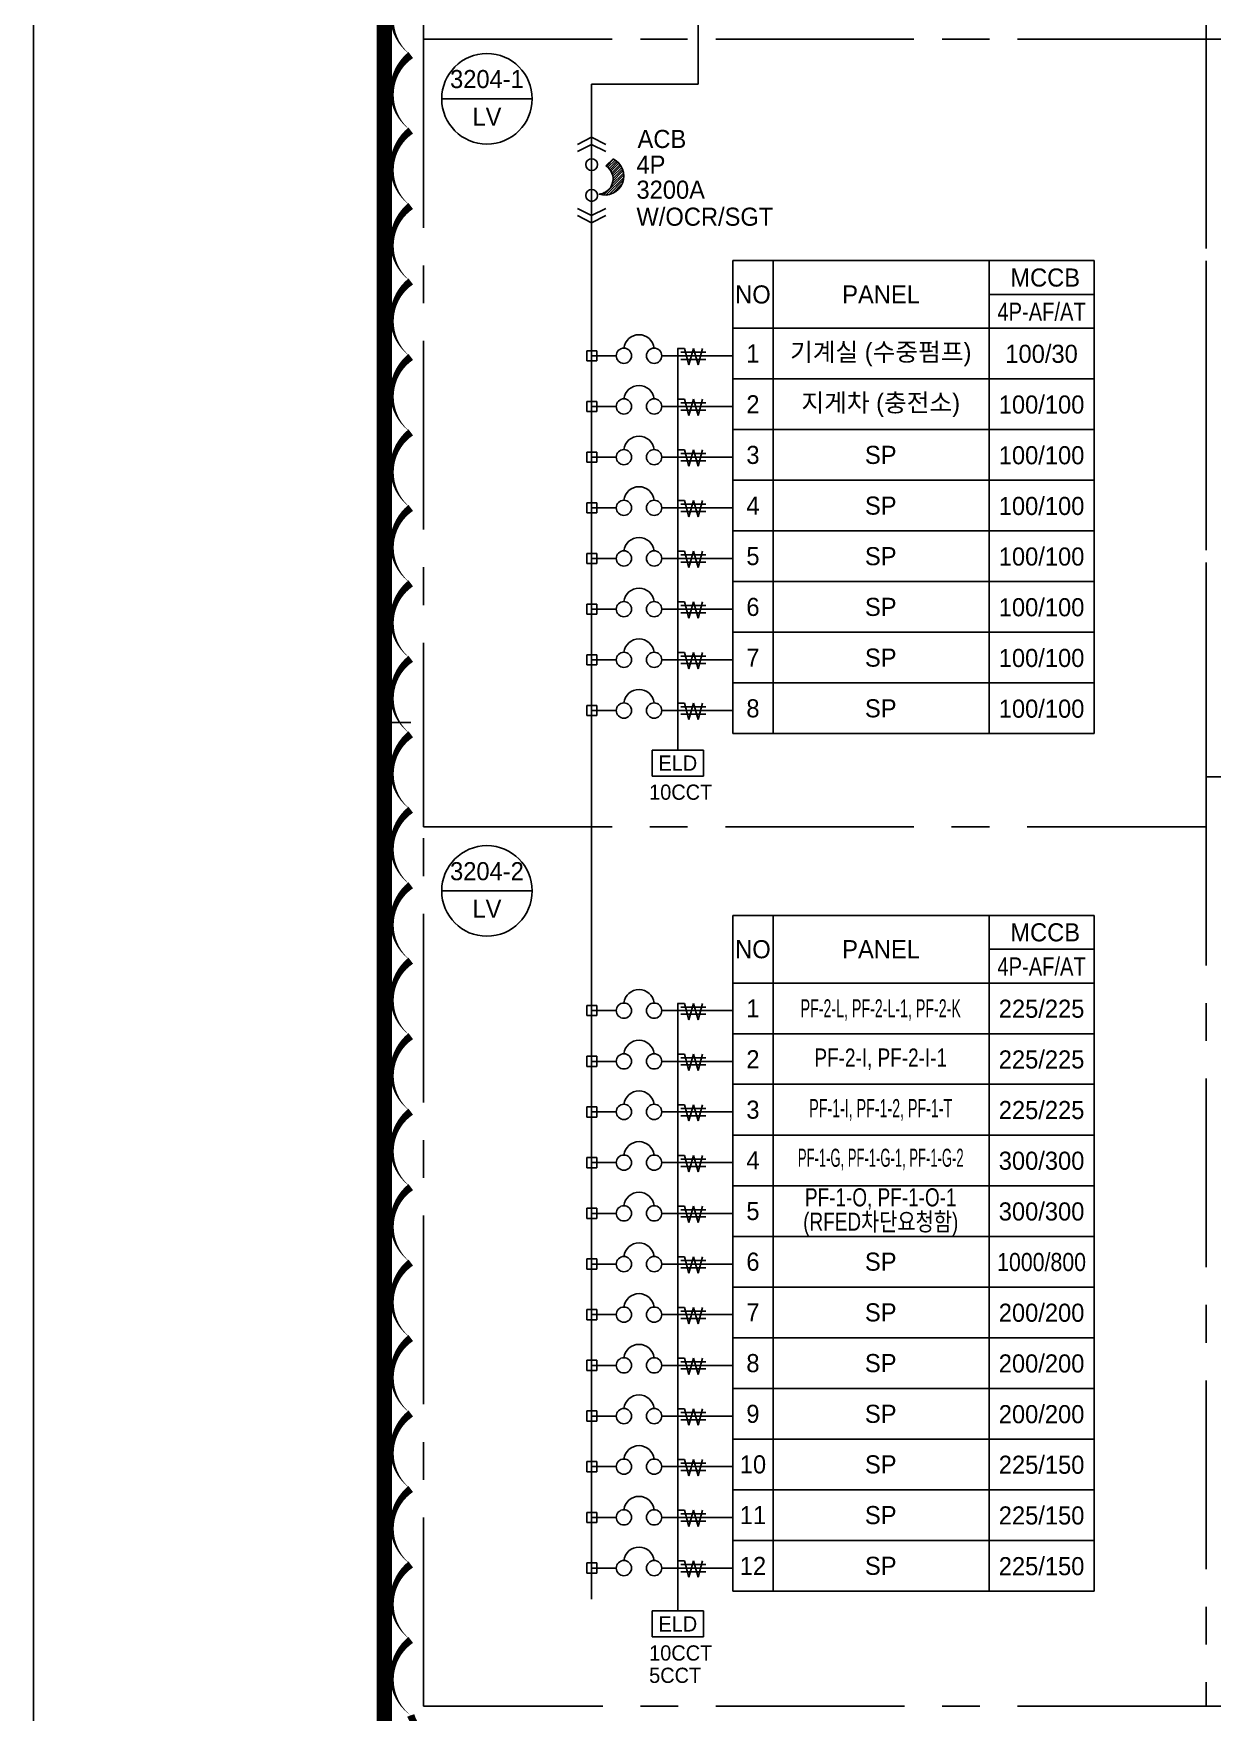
# Model space of a CAD drawing. Header units: millimetres. Extents: x 0 to 252300, y -45585 to -15885.
# Drawn here: x 126150 to 133963, y -37294 to -26172 of the extents above; entities that cross this region are included whole.
import ezdxf
from ezdxf.enums import TextEntityAlignment as Align

# ---------------------------------------------------------------- set-up
doc = ezdxf.new("R2010")
doc.units = ezdxf.units.MM
doc.header["$LTSCALE"] = 1000
doc.linetypes.add('CEN', pattern=[62, 60, -1, 0, -1])
doc.linetypes.add('CENTER', pattern=[2, 1.25, -0.25, 0.25, -0.25])
for name, color, linetype in [('150', 6, 'Continuous'), ('50', 3, 'Continuous'), ('ABC', 1, 'Continuous'), ('BUS', 6, 'Continuous'), ('LAR', 1, 'Continuous'), ('line', 9, 'Continuous'), ('LINE3', 1, 'CENTER'), ('SYM', 3, 'Continuous'), ('TEXT', 3, 'Continuous'), ('XR-SHEET-SHT', 5, 'Continuous'), ('XREF', 7, 'CEN')]:
    doc.layers.add(name, color=color, linetype=linetype)
doc.layers.add('XR-SHEET-TEMP', color=171, linetype='Continuous', plot=False)
doc.styles.add('돋움', font='')
doc.styles.get('돋움').set_extended_font_data('Dotum')

# ---------------------------------------------------------------- blocks, each defined once
blk = doc.blocks.new('XR-FORM-EE', base_point=(461, 408))
at = {"layer": 'XR-SHEET-SHT', "color": 5}
blk.add_lwpolyline([(0, 118800), (168200, 118800), (168200, 0), (0, 0)], close=True, dxfattribs=at)
at = {"layer": 'XR-SHEET-SHT', "color": 5, "const_width": 400}
blk.add_lwpolyline([(9300, 114600), (163900, 114600), (163900, 4200), (9300, 4200)], close=True, dxfattribs=at)
at = {"layer": 'XR-SHEET-TEMP'}
blk.add_line((9300, 59400), (10000, 59400), dxfattribs=at)

msp = doc.modelspace()

# ---------------------------------------------------------------- linework, layer by layer
at = {"color": 6}
for p, q in [((129949, -27050), (129996, -27002)), ((129957, -27057), (130006, -27008)), ((129965, -27065), (130015, -27015)), ((129971, -27074), (130023, -27022)), ((129931, -27239), (130060, -27110)), ((129947, -27238), (130059, -27127)), ((129977, -27083), (130030, -27030)), ((129979, -27175), (130059, -27096)), ((129982, -27094), (130037, -27039)), ((129986, -27106), (130043, -27049)), ((129987, -27152), (130056, -27082)), ((129988, -27119), (130048, -27059)), ((129989, -27134), (130053, -27070)), ((129903, -27236), (129907, -27232)), ((129916, -27238), (129931, -27224)), ((129967, -27235), (130055, -27146)), ((129993, -27224), (130045, -27172)), ((129884, -28273), (129817, -28273)), ((129817, -28273), (129817, -28340)), ((129817, -28340), (129884, -28340)), ((130013, -28306), (129849, -28306)), ((129884, -28340), (129884, -28273)), ((130314, -28306), (130784, -28306)), ((129884, -28609), (129817, -28609)), ((129817, -28609), (129817, -28676)), ((129817, -28676), (129884, -28676)), ((130013, -28642), (129849, -28642)), ((129884, -28676), (129884, -28609)), ((130314, -28642), (130784, -28642)), ((129884, -28944), (129817, -28944)), ((129817, -28944), (129817, -29012)), ((129817, -29012), (129884, -29012)), ((130013, -28978), (129849, -28978)), ((129884, -29012), (129884, -28944)), ((130314, -28978), (130784, -28978)), ((129884, -29280), (129817, -29280)), ((129817, -29280), (129817, -29347)), ((129817, -29347), (129884, -29347)), ((130013, -29314), (129849, -29314)), ((129884, -29347), (129884, -29280)), ((130314, -29314), (130784, -29314)), ((129884, -29616), (129817, -29616)), ((129817, -29616), (129817, -29683)), ((129817, -29683), (129884, -29683)), ((130013, -29649), (129849, -29649)), ((129884, -29683), (129884, -29616)), ((130314, -29649), (130784, -29649)), ((129884, -29951), (129817, -29951)), ((129817, -29951), (129817, -30019)), ((129817, -30019), (129884, -30019)), ((130013, -29985), (129849, -29985)), ((129884, -30019), (129884, -29951)), ((130314, -29985), (130784, -29985)), ((129884, -30287), (129817, -30287)), ((129817, -30287), (129817, -30355)), ((129817, -30355), (129884, -30355)), ((130013, -30321), (129849, -30321)), ((129884, -30355), (129884, -30287)), ((130314, -30321), (130784, -30321)), ((129884, -30623), (129817, -30623)), ((129817, -30623), (129817, -30690)), ((129817, -30690), (129884, -30690)), ((130013, -30657), (129849, -30657)), ((129884, -30690), (129884, -30623)), ((130314, -30657), (130784, -30657)), ((129884, -32611), (129817, -32611)), ((129817, -32611), (129817, -32678)), ((129817, -32678), (129884, -32678)), ((130013, -32645), (129849, -32645)), ((129884, -32678), (129884, -32611)), ((130314, -32645), (130784, -32645)), ((129884, -32947), (129817, -32947)), ((129817, -32947), (129817, -33014)), ((129817, -33014), (129884, -33014)), ((130013, -32981), (129849, -32981)), ((129884, -33014), (129884, -32947)), ((130314, -32981), (130784, -32981)), ((129884, -33283), (129817, -33283)), ((129817, -33283), (129817, -33350)), ((129817, -33350), (129884, -33350)), ((130013, -33316), (129849, -33316)), ((129884, -33350), (129884, -33283)), ((130314, -33316), (130784, -33316)), ((129884, -33618), (129817, -33618)), ((129817, -33618), (129817, -33686)), ((129817, -33686), (129884, -33686)), ((130013, -33652), (129849, -33652)), ((129884, -33686), (129884, -33618)), ((130314, -33652), (130784, -33652)), ((129884, -33954), (129817, -33954)), ((129817, -33954), (129817, -34021)), ((129817, -34021), (129884, -34021)), ((130013, -33988), (129849, -33988)), ((129884, -34021), (129884, -33954)), ((130314, -33988), (130784, -33988)), ((129884, -34290), (129817, -34290)), ((129817, -34290), (129817, -34357)), ((129817, -34357), (129884, -34357)), ((130013, -34324), (129849, -34324)), ((129884, -34357), (129884, -34290)), ((130314, -34324), (130784, -34324)), ((129884, -34626), (129817, -34626)), ((129817, -34626), (129817, -34693)), ((129817, -34693), (129884, -34693)), ((130013, -34659), (129849, -34659)), ((129884, -34693), (129884, -34626)), ((130314, -34659), (130784, -34659)), ((129884, -34961), (129817, -34961)), ((129817, -34961), (129817, -35029)), ((129817, -35029), (129884, -35029)), ((130013, -34995), (129849, -34995)), ((129884, -35029), (129884, -34961)), ((130314, -34995), (130784, -34995)), ((129884, -35297), (129817, -35297)), ((129817, -35297), (129817, -35364)), ((129817, -35364), (129884, -35364)), ((130013, -35331), (129849, -35331)), ((129884, -35364), (129884, -35297)), ((130314, -35331), (130784, -35331)), ((129884, -35633), (129817, -35633)), ((129817, -35633), (129817, -35700)), ((129817, -35700), (129884, -35700)), ((130013, -35666), (129849, -35666)), ((129884, -35700), (129884, -35633)), ((130314, -35666), (130784, -35666)), ((129884, -35969), (129817, -35969)), ((129817, -35969), (129817, -36036)), ((129817, -36036), (129884, -36036)), ((130013, -36002), (129849, -36002)), ((129884, -36036), (129884, -35969)), ((130314, -36002), (130784, -36002)), ((129884, -36304), (129817, -36304)), ((129817, -36304), (129817, -36372)), ((130013, -36338), (129849, -36338)), ((129884, -36372), (129884, -36304)), ((130314, -36338), (130784, -36338)), ((129817, -36372), (129884, -36372))]:
    msp.add_line(p, q, dxfattribs=at)
for centre in [(130063, -28306), (130263, -28306), (130063, -28642), (130263, -28642), (130063, -28978), (130263, -28978), (130063, -29314), (130263, -29314), (130063, -29649), (130263, -29649), (130063, -29985), (130263, -29985), (130063, -30321), (130263, -30321), (130063, -30657), (130263, -30657), (130063, -32645), (130263, -32645), (130063, -32981), (130263, -32981), (130063, -33316), (130263, -33316), (130063, -33652), (130263, -33652), (130063, -33988), (130263, -33988), (130063, -34324), (130263, -34324), (130063, -34659), (130263, -34659), (130063, -34995), (130263, -34995), (130063, -35331), (130263, -35331), (130063, -35666), (130263, -35666), (130063, -36002), (130263, -36002), (130063, -36338), (130263, -36338)]:
    msp.add_circle(centre, 50.5, dxfattribs=at)
for centre in [(130163, -28268), (130163, -28604), (130163, -28940), (130163, -29275), (130163, -29611), (130163, -29947), (130163, -30283), (130163, -30618), (130163, -32606), (130163, -32942), (130163, -33278), (130163, -33614), (130163, -33949), (130163, -34285), (130163, -34621), (130163, -34957), (130163, -35292), (130163, -35628), (130163, -35964), (130163, -36300)]:
    msp.add_arc(centre, 101, 6.973, 173.027, dxfattribs=at)
at = {"layer": '150', "color": 6}
for p, q in [((130465, -28259), (130419, -28259)), ((130465, -28259), (130494, -28367)), ((130524, -28259), (130494, -28367)), ((130524, -28259), (130554, -28367)), ((130584, -28259), (130554, -28367)), ((130465, -28594), (130419, -28594)), ((130465, -28594), (130494, -28702)), ((130524, -28594), (130494, -28702)), ((130524, -28594), (130554, -28702)), ((130584, -28594), (130554, -28702)), ((130465, -28930), (130419, -28930)), ((130465, -28930), (130494, -29038)), ((130524, -28930), (130494, -29038)), ((130524, -28930), (130554, -29038)), ((130584, -28930), (130554, -29038)), ((130465, -29266), (130419, -29266)), ((130465, -29266), (130494, -29374)), ((130524, -29266), (130494, -29374)), ((130524, -29266), (130554, -29374)), ((130584, -29266), (130554, -29374)), ((130465, -29602), (130419, -29602)), ((130465, -29602), (130494, -29710)), ((130524, -29602), (130494, -29710)), ((130524, -29602), (130554, -29710)), ((130584, -29602), (130554, -29710)), ((130465, -29937), (130419, -29937)), ((130465, -29937), (130494, -30045)), ((130524, -29937), (130494, -30045)), ((130524, -29937), (130554, -30045)), ((130584, -29937), (130554, -30045)), ((130465, -30273), (130419, -30273)), ((130465, -30273), (130494, -30381)), ((130524, -30273), (130494, -30381)), ((130524, -30273), (130554, -30381)), ((130584, -30273), (130554, -30381)), ((130465, -30609), (130419, -30609)), ((130465, -30609), (130494, -30717)), ((130524, -30609), (130494, -30717)), ((130524, -30609), (130554, -30717)), ((130584, -30609), (130554, -30717))]:
    msp.add_line(p, q, dxfattribs=at)
at = {"layer": '50', "color": 6}
for p, q in [((130250, -30919), (130590, -30919)), ((130250, -31091), (130250, -30919)), ((130590, -30919), (130590, -31091)), ((130590, -31091), (130250, -31091))]:
    msp.add_line(p, q, dxfattribs=at)
at = {"layer": 'BUS', "color": 6}
for p, q in [((130554, -25880), (130554, -26506)), ((130554, -26506), (129849, -26506)), ((129849, -26506), (129849, -31452)), ((129849, -27425), (129849, -36545))]:
    msp.add_line(p, q, dxfattribs=at)
at = {"layer": 'line', "color": 6}
for p, q in [((129755, -26906), (129849, -26859)), ((129849, -26906), (129755, -26954)), ((129849, -26859), (129944, -26906)), ((129849, -26906), (129849, -27001)), ((129849, -26906), (129944, -26954)), ((129944, -27048), (129991, -27001)), ((129849, -27378), (129755, -27331)), ((129849, -27284), (129849, -27378)), ((129849, -27378), (129944, -27331)), ((129849, -27425), (129755, -27378)), ((129849, -27425), (129944, -27378)), ((130420, -30919), (130420, -28259)), ((130441, -28283), (130606, -28283)), ((130441, -28331), (130606, -28331)), ((130441, -28619), (130606, -28619)), ((130441, -28667), (130606, -28667)), ((130441, -28954), (130606, -28954)), ((130441, -29002), (130606, -29002)), ((130441, -29290), (130606, -29290)), ((130441, -29338), (130606, -29338)), ((130441, -29626), (130606, -29626)), ((130441, -29674), (130606, -29674)), ((130441, -29961), (130606, -29961)), ((130441, -30010), (130606, -30010)), ((130441, -30297), (130606, -30297)), ((130441, -30345), (130606, -30345)), ((130441, -30633), (130606, -30633)), ((130441, -30681), (130606, -30681))]:
    msp.add_line(p, q, dxfattribs=at)
for centre in [(129849, -27040), (129849, -27244)]:
    msp.add_circle(centre, 39.3, dxfattribs=at)
for centre, radius, start, end in [((129935, -27115), 127, 252.5973, 63.7999), ((129889, -27134), 102, 274.3987, 57.5288)]:
    msp.add_arc(centre, radius, start, end, dxfattribs=at)
at = {"layer": 'LINE3', "color": 6}
for p, q in [((128735, -23913), (128735, -26208)), ((133922, -23913), (133922, -26208)), ((133922, -26208), (133922, -23913)), ((128735, -26208), (133922, -26208)), ((133922, -26208), (128735, -26208)), ((128735, -26208), (128735, -31427)), ((133922, -31095), (133922, -26208)), ((133922, -26208), (141149, -26208)), ((133922, -31427), (133922, -26208)), ((137536, -31095), (133922, -31095)), ((133922, -31095), (133922, -37253)), ((128735, -31427), (133922, -31427)), ((128735, -37253), (128735, -31427)), ((128735, -31427), (133922, -31427)), ((133922, -37253), (128735, -37253)), ((133922, -37253), (137536, -37253))]:
    msp.add_line(p, q, dxfattribs=at)
at = {"layer": 'SYM', "color": 6}
for p, q in [((128855, -26604), (129455, -26604)), ((130784, -28124), (130784, -27676)), ((130784, -27676), (131053, -27676)), ((131053, -27676), (131053, -28459)), ((131053, -27676), (133179, -27676)), ((131053, -27676), (131053, -28124)), ((132484, -27676), (132484, -30809)), ((133179, -27676), (133179, -30809)), ((132484, -27900), (133179, -27900)), ((130784, -28459), (130784, -28124)), ((130784, -28124), (131053, -28124)), ((131053, -28124), (130784, -28124)), ((130784, -28459), (130784, -28124)), ((130784, -28124), (131053, -28124)), ((131053, -28124), (133179, -28124)), ((131053, -28124), (131053, -28459)), ((131053, -28124), (131053, -28459)), ((131053, -28459), (130784, -28459)), ((130784, -28795), (130784, -28459)), ((130784, -28459), (131053, -28459)), ((131053, -28459), (130784, -28459)), ((131053, -28459), (133179, -28459)), ((131053, -28459), (131053, -28795)), ((131053, -28795), (130784, -28795)), ((130784, -29131), (130784, -28795)), ((130784, -28795), (131053, -28795)), ((131053, -28795), (133179, -28795)), ((131053, -28795), (131053, -29131)), ((131053, -29131), (130784, -29131)), ((130784, -29467), (130784, -29131)), ((130784, -29131), (131053, -29131)), ((131053, -29131), (133179, -29131)), ((131053, -29131), (131053, -29467)), ((131053, -29467), (130784, -29467)), ((130784, -29802), (130784, -29467)), ((130784, -29467), (131053, -29467)), ((131053, -29467), (133179, -29467)), ((131053, -29467), (131053, -29802)), ((131053, -29802), (130784, -29802)), ((130784, -30138), (130784, -29802)), ((130784, -29802), (131053, -29802)), ((131053, -29802), (133179, -29802)), ((131053, -29802), (131053, -30138)), ((131053, -30138), (130784, -30138)), ((130784, -30474), (130784, -30138)), ((130784, -30138), (131053, -30138)), ((131053, -30138), (133179, -30138)), ((131053, -30138), (131053, -30474)), ((131053, -30474), (130784, -30474)), ((130784, -30809), (130784, -30474)), ((130784, -30474), (131053, -30474)), ((131053, -30474), (133179, -30474)), ((131053, -30474), (131053, -30809)), ((131053, -30809), (130784, -30809)), ((131053, -30809), (133179, -30809)), ((128855, -31852), (129455, -31852)), ((130465, -32597), (130419, -32597)), ((130420, -36621), (130420, -32597)), ((130441, -32621), (130606, -32621)), ((130441, -32669), (130606, -32669)), ((130465, -32597), (130494, -32705)), ((130524, -32597), (130494, -32705)), ((130524, -32597), (130554, -32705)), ((130584, -32597), (130554, -32705)), ((130465, -32933), (130419, -32933)), ((130441, -32957), (130606, -32957)), ((130441, -33005), (130606, -33005)), ((130465, -32933), (130494, -33041)), ((130524, -32933), (130494, -33041)), ((130524, -32933), (130554, -33041)), ((130584, -32933), (130554, -33041)), ((130465, -33268), (130419, -33268)), ((130441, -33293), (130606, -33293)), ((130441, -33341), (130606, -33341)), ((130465, -33268), (130494, -33376)), ((130524, -33268), (130494, -33376)), ((130524, -33268), (130554, -33376)), ((130584, -33268), (130554, -33376)), ((130465, -33604), (130419, -33604)), ((130441, -33628), (130606, -33628)), ((130441, -33677), (130606, -33677)), ((130465, -33604), (130494, -33712)), ((130524, -33604), (130494, -33712)), ((130524, -33604), (130554, -33712)), ((130584, -33604), (130554, -33712)), ((130465, -33940), (130419, -33940)), ((130441, -33964), (130606, -33964)), ((130441, -34012), (130606, -34012)), ((130465, -33940), (130494, -34048)), ((130524, -33940), (130494, -34048)), ((130524, -33940), (130554, -34048)), ((130584, -33940), (130554, -34048)), ((130465, -34276), (130419, -34276)), ((130441, -34300), (130606, -34300)), ((130441, -34348), (130606, -34348)), ((130465, -34276), (130494, -34384)), ((130524, -34276), (130494, -34384)), ((130524, -34276), (130554, -34384)), ((130584, -34276), (130554, -34384)), ((130465, -34611), (130419, -34611)), ((130441, -34636), (130606, -34636)), ((130441, -34684), (130606, -34684)), ((130465, -34611), (130494, -34719)), ((130524, -34611), (130494, -34719)), ((130524, -34611), (130554, -34719)), ((130584, -34611), (130554, -34719)), ((130465, -34947), (130419, -34947)), ((130441, -34971), (130606, -34971)), ((130441, -35019), (130606, -35019)), ((130465, -34947), (130494, -35055)), ((130524, -34947), (130494, -35055)), ((130524, -34947), (130554, -35055)), ((130584, -34947), (130554, -35055)), ((130465, -35283), (130419, -35283)), ((130441, -35307), (130606, -35307)), ((130441, -35355), (130606, -35355)), ((130465, -35283), (130494, -35391)), ((130524, -35283), (130494, -35391)), ((130524, -35283), (130554, -35391)), ((130584, -35283), (130554, -35391)), ((130465, -35619), (130419, -35619)), ((130441, -35643), (130606, -35643)), ((130441, -35691), (130606, -35691)), ((130465, -35619), (130494, -35727)), ((130524, -35619), (130494, -35727)), ((130524, -35619), (130554, -35727)), ((130584, -35619), (130554, -35727)), ((130465, -35954), (130419, -35954)), ((130441, -35978), (130606, -35978)), ((130441, -36027), (130606, -36027)), ((130465, -35954), (130494, -36062)), ((130524, -35954), (130494, -36062)), ((130524, -35954), (130554, -36062)), ((130584, -35954), (130554, -36062)), ((130465, -36290), (130419, -36290)), ((130441, -36314), (130606, -36314)), ((130441, -36362), (130606, -36362)), ((130465, -36290), (130494, -36398)), ((130524, -36290), (130494, -36398)), ((130524, -36290), (130554, -36398)), ((130584, -36290), (130554, -36398)), ((130250, -36621), (130590, -36621)), ((130250, -36794), (130250, -36621)), ((130590, -36621), (130590, -36794)), ((130590, -36794), (130250, -36794))]:
    msp.add_line(p, q, dxfattribs=at)
at = {"layer": 'SYM'}
msp.add_lwpolyline([(129030, -37434, 0, 50, -0.5), (128650, -37314, 0, 50, -0.5), (128650, -36814, 0, 50, -0.5), (128650, -36314, 0, 50, -0.5), (128650, -35814, 0, 50, -0.5), (128650, -35314, 0, 50, -0.5), (128650, -34814, 0, 50, -0.5), (128650, -34314, 0, 50, -0.5), (128650, -33814, 0, 50, -0.5), (128650, -33314, 0, 50, -0.5), (128650, -32814, 0, 50, -0.5), (128650, -32314, 0, 50, -0.5), (128650, -31814, 0, 50, -0.5), (128650, -31314, 0, 50, -0.5), (128650, -30814, 0, 50, -0.5), (128650, -30314, 0, 50, -0.5), (128650, -29814, 0, 50, -0.5), (128650, -29314, 0, 50, -0.5), (128650, -28814, 0, 50, -0.5), (128650, -28314, 0, 50, -0.5), (128650, -27814, 0, 50, -0.5), (128650, -27314, 0, 50, -0.5), (128650, -26814, 0, 50, -0.5), (128650, -26314, 0, 50, -0.5), (128650, -25814, 0, 50, -0.5)], format="xyseb", dxfattribs=at)
at = {"layer": 'SYM', "color": 6}
for centre in [(129155, -26604), (129155, -31852)]:
    msp.add_circle(centre, 300, dxfattribs=at)
at = {"layer": 'TEXT', "color": 6}
for p, q in [((130784, -32462), (130784, -32014)), ((130784, -32014), (131053, -32014)), ((131053, -32014), (131053, -32798)), ((131053, -32014), (133179, -32014)), ((131053, -32014), (131053, -32462)), ((132484, -32014), (132484, -36491)), ((133179, -32014), (133179, -36491)), ((132484, -32238), (133179, -32238)), ((130784, -32798), (130784, -32462)), ((130784, -32462), (131053, -32462)), ((131053, -32462), (130784, -32462)), ((130784, -32798), (130784, -32462)), ((130784, -32462), (131053, -32462)), ((131053, -32462), (133179, -32462)), ((131053, -32462), (131053, -32798)), ((131053, -32462), (131053, -32798)), ((131053, -32798), (130784, -32798)), ((130784, -33133), (130784, -32798)), ((130784, -32798), (131053, -32798)), ((131053, -32798), (130784, -32798)), ((131053, -32798), (133179, -32798)), ((131053, -32798), (131053, -33133)), ((131053, -33133), (130784, -33133)), ((130784, -33469), (130784, -33133)), ((130784, -33133), (131053, -33133)), ((131053, -33133), (133179, -33133)), ((131053, -33133), (131053, -33469)), ((131053, -33469), (130784, -33469)), ((130784, -33805), (130784, -33469)), ((130784, -33469), (131053, -33469)), ((131053, -33469), (133179, -33469)), ((131053, -33469), (131053, -33805)), ((131053, -33805), (130784, -33805)), ((130784, -34141), (130784, -33805)), ((130784, -33805), (131053, -33805)), ((131053, -33805), (133179, -33805)), ((131053, -33805), (131053, -34141)), ((131053, -34141), (130784, -34141)), ((130784, -34476), (130784, -34141)), ((130784, -34141), (131053, -34141)), ((131053, -34141), (133179, -34141)), ((131053, -34141), (131053, -34476)), ((131053, -34476), (130784, -34476)), ((130784, -34812), (130784, -34476)), ((130784, -34476), (131053, -34476)), ((131053, -34476), (133179, -34476)), ((131053, -34476), (131053, -34812)), ((131053, -34812), (130784, -34812)), ((130784, -35148), (130784, -34812)), ((130784, -34812), (131053, -34812)), ((131053, -34812), (133179, -34812)), ((131053, -34812), (131053, -35148)), ((131053, -35148), (130784, -35148)), ((130784, -35484), (130784, -35148)), ((130784, -35148), (131053, -35148)), ((131053, -35148), (133179, -35148)), ((131053, -35148), (131053, -35484)), ((131053, -35484), (130784, -35484)), ((130784, -35819), (130784, -35484)), ((130784, -35484), (131053, -35484)), ((131053, -35484), (133179, -35484)), ((131053, -35484), (131053, -35819)), ((131053, -35819), (130784, -35819)), ((130784, -36155), (130784, -35819)), ((130784, -35819), (131053, -35819)), ((131053, -35819), (133179, -35819)), ((131053, -35819), (133179, -35819)), ((131053, -35819), (131053, -36155)), ((131053, -36155), (130784, -36155)), ((130784, -36491), (130784, -36155)), ((130784, -36155), (131053, -36155)), ((131053, -36155), (133179, -36155)), ((131053, -36155), (133179, -36155)), ((131053, -36155), (131053, -36491)), ((131053, -36491), (130784, -36491)), ((131053, -36491), (133179, -36491))]:
    msp.add_line(p, q, dxfattribs=at)

# ---------------------------------------------------------------- block references
at = {"layer": 'XREF', "xscale": 0.25, "yscale": 0.25, "zscale": 0.25}
msp.add_blockref('XR-FORM-EE', (126265, -45483), dxfattribs=at)

# ---------------------------------------------------------------- texts
at = {"color": 6, "style": '돋움'}
for p in [(131767, -27900), (131767, -32238)]:
    msp.add_text('PANEL', height=120, dxfattribs=at).set_placement(p, align=Align.MIDDLE)
for s, p in [('10CCT', (130230, -31248)), ('10CCT', (130230, -36951)), ('5CCT', (130230, -37099))]:
    msp.add_text(s, height=101, dxfattribs=at).set_placement(p)
at = {"layer": 'ABC', "color": 6, "style": '돋움'}
for s, p in [('3204-1', (129155, -26473)), ('LV', (129155, -26722)), ('3204-2', (129155, -31721)), ('LV', (129155, -31970))]:
    msp.add_text(s, height=120, dxfattribs=at).set_placement(p, align=Align.MIDDLE)
at = {"layer": 'LAR', "color": 6, "style": '돋움'}
for s, p in [('NO', (130918, -27900)), ('1', (130918, -28291)), ('기계실 (수중펌프)', (131765, -28291)), ('100/30', (132831, -28291)), ('2', (130918, -28627)), ('지게차 (충전소)', (131765, -28627)), ('100/100', (132831, -28627)), ('3', (130918, -28963)), ('SP', (131765, -28963)), ('100/100', (132831, -28963)), ('4', (130918, -29299)), ('SP', (131765, -29299)), ('100/100', (132831, -29299)), ('5', (130918, -29634)), ('SP', (131765, -29634)), ('100/100', (132831, -29634)), ('6', (130918, -29970)), ('SP', (131765, -29970)), ('100/100', (132831, -29970)), ('7', (130918, -30306)), ('SP', (131765, -30306)), ('100/100', (132831, -30306)), ('8', (130918, -30642)), ('SP', (131765, -30642)), ('100/100', (132831, -30642)), ('NO', (130918, -32238)), ('1', (130918, -32630)), ('225/225', (132831, -32630)), ('2', (130918, -32966)), ('225/225', (132831, -32966)), ('3', (130918, -33301)), ('225/225', (132831, -33301)), ('4', (130918, -33637)), ('300/300', (132831, -33637)), ('5', (130918, -33973)), ('300/300', (132831, -33973)), ('6', (130918, -34308)), ('SP', (131765, -34308)), ('7', (130918, -34644)), ('SP', (131765, -34644)), ('200/200', (132831, -34644)), ('8', (130918, -34980)), ('SP', (131765, -34980)), ('200/200', (132831, -34980)), ('9', (130918, -35316)), ('SP', (131765, -35316)), ('200/200', (132831, -35316)), ('10', (130918, -35651)), ('SP', (131765, -35651)), ('225/150', (132831, -35651)), ('SP', (131765, -35987)), ('225/150', (132831, -35987)), ('11', (130918, -35987)), ('225/150', (132831, -36323)), ('12', (130918, -36323)), ('SP', (131765, -36323))]:
    msp.add_text(s, height=120, dxfattribs=at).set_placement(p, align=Align.MIDDLE)
for s, width, p in [('PF-2-L, PF-2-L-1, PF-2-K', 0.6, (131765, -32640)), ('PF-2-I, PF-2-I-1', 0.8, (131765, -32966)), ('PF-1-I, PF-1-2, PF-1-T', 0.6, (131765, -33301)), ('PF-1-G, PF-1-G-1, PF-1-G-2', 0.55, (131765, -33630)), ('PF-1-O, PF-1-O-1', 0.8, (131765, -33892)), ('(RFED차단요청함)', 0.8, (131765, -34053)), ('1000/800', 0.9, (132831, -34308))]:
    msp.add_text(s, height=120, dxfattribs=dict(at, width=width)).set_placement(p, align=Align.MIDDLE)
at = {"layer": 'line', "color": 6, "style": '돋움'}
for s, p in [('ACB', (130153, -26930)), ('4P', (130146, -27100)), ('3200A', (130146, -27266)), ('W/OCR/SGT', (130146, -27445))]:
    msp.add_text(s, height=120, dxfattribs=at).set_placement(p)
for s, height, p in [('MCCB', 120, (132855, -27788)), ('ELD', 101, (130420, -31005)), ('MCCB', 120, (132855, -32126)), ('ELD', 101, (130420, -36708))]:
    msp.add_text(s, height=height, dxfattribs=at).set_placement(p, align=Align.MIDDLE)
at = {"layer": 'line', "color": 6, "style": '돋움', "width": 0.85}
for p in [(132831, -28012), (132831, -32350)]:
    msp.add_text('4P-AF/AT', height=120, dxfattribs=at).set_placement(p, align=Align.MIDDLE)

doc.saveas('drawing.dxf')
